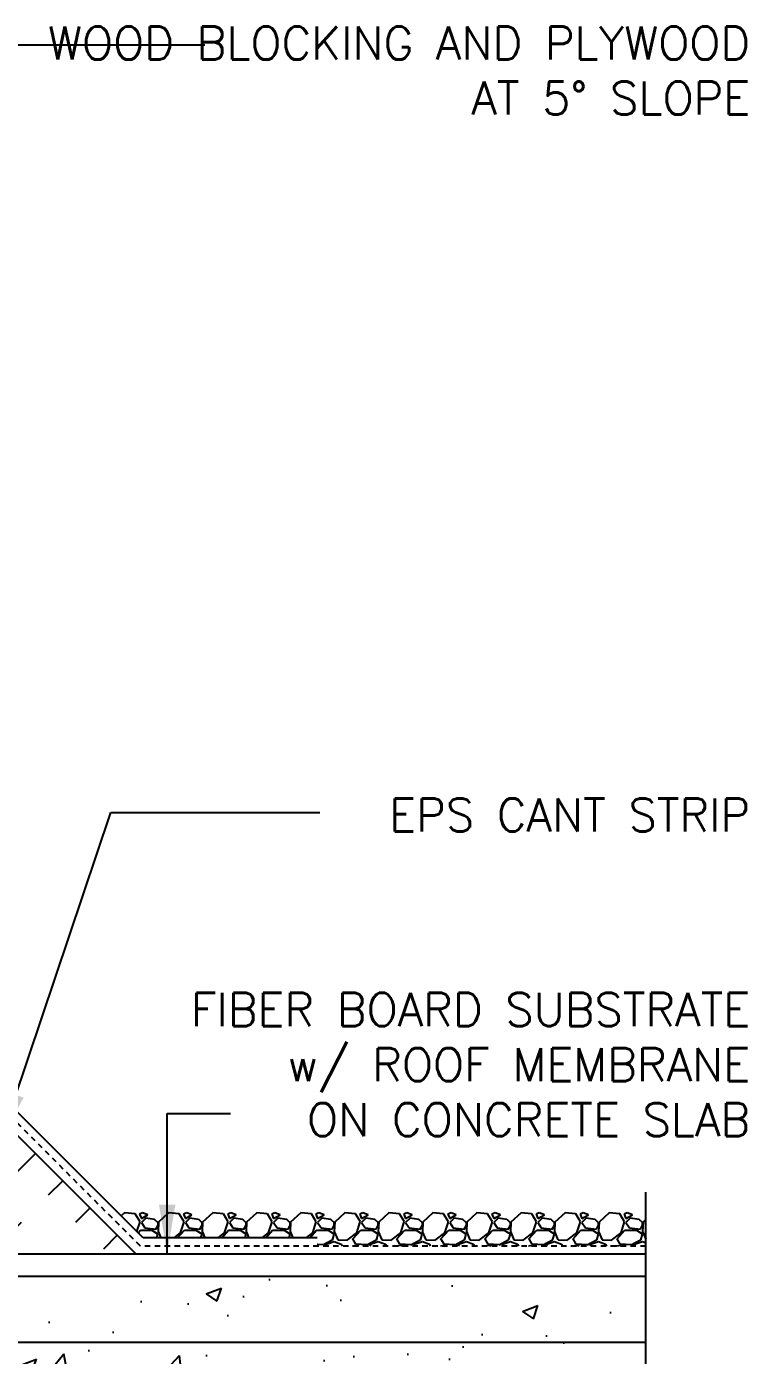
# Model space of a CAD drawing. Header units: inches. Extents: x 231.4 to 287.5, y 32.1 to 107.4.
# Drawn here: x 271.16 to 287.52, y 76.38 to 106.57 of the extents above; entities that cross this region are included whole.
import ezdxf

# ---------------------------------------------------------------- set-up
doc = ezdxf.new("R2010")
doc.units = ezdxf.units.IN
doc.header["$LTSCALE"] = 0.5
doc.header["$MEASUREMENT"] = 0
doc.linetypes.add('DASHED2', pattern=[0.375, 0.25, -0.125])
for name, color, linetype in [('HATCH', 12, 'Continuous'), ('line25', 2, 'Continuous'), ('LINE3', 3, 'Continuous'), ('LINE50', 5, 'Continuous'), ('LINE9', 9, 'Continuous'), ('TEXT', 4, 'Continuous')]:
    doc.layers.add(name, color=color, linetype=linetype)
doc.styles.add('DIM', font='romans.shx', dxfattribs={"width": 0.7})
doc.styles.add('ROMANS', font='romans.shx', dxfattribs={"height": 0.75})
doc.styles.get("Standard").update_dxf_attribs({"font": 'romans.shx', "height": 0.75})
doc.linetypes.add('STEEL', pattern='A,0.5,-0.2,["X",Standard,S=0.1,R=0,X=-0.1,Y=-0.05],-0.1', length=0.8)
doc.dimstyles.new('ext_12', dxfattribs={"dimscale": 12, "dimtxt": 0.09375, "dimasz": 0.09375, "dimexe": 0.09375, "dimexo": 0.0625, "dimgap": 0.0625, "dimtad": 1, "dimdec": 1, "dimzin": 3, "dimdsep": 46, "dimlunit": 4, "dimtxsty": 'DIM', "dimcen": 0.09, "dimdle": 0.09375, "dimclrt": 4, "dimadec": 0, "dimazin": 0, "dimtfac": 1, "dimtdec": 1, "dimtmove": 2, "dimatfit": 3, "dimfxl": 1, "dimfrac": 2, "dimtolj": 1, "dimtzin": 0, "dimarcsym": 0})

msp = doc.modelspace()

# ---------------------------------------------------------------- hatches: boundary and pattern name
at = {"layer": 'HATCH'}
h = msp.add_hatch(dxfattribs=at)
h.set_pattern_fill('AR-CONC', color=256, scale=0.5)
h.set_pattern_definition([(50, (0, 0), (3.5863, -0.31376), [0.375, -4.125]), (355, (0, 0), (-0.693757, 3.76096), [0.3, -3.3]), (100.4514, (0.299, -0.026), (2.892544, 3.4472), [0.3187, -3.50571]), (46.1842, (0, 1), (5.336207, -0.827596), [0.5625, -6.1875]), (96.6356, (0.4447, 0.931), (4.67331, 4.87059), [0.47805, -5.25857]), (351.1842, (0, 1), (4.67331, 4.87059), [0.45, -4.95]), (21, (0.5, 0.75), (2.984535, -2.013094), [0.375, -4.125]), (326, (0.5, 0.75), (1.216577, 3.62575), [0.3, -3.3]), (71.4514, (0.7487, 0.5822), (4.20111, 1.612656), [0.3187, -3.50571]), (37.5, (0, 0), (0.0607993, 1.664469), [0, -3.26, 0, -3.35, 0, -3.3125]), (7.5, (0, 0), (1.315348, 1.972059), [0, -1.91, 0, -3.185, 0, -1.2625]), (327.5, (-1.115, 0), (2.669112, -0.1127744), [0, -1.25, 0, -3.9, 0, -5.175]), (317.5, (-1.615, 0), (2.91593, 0.500525), [0, -1.625, 0, -2.59, 0, -3.675])])
h.paths.add_polyline_path([(264.882, 99.841, 2.155404), (265.421, 99.646), (265.409, 99.667, -0.834375), (265.621, 99.793, 0.23174), (265.978, 99.642), (266.083, 99.642), (266.083, 99.712), (266.036, 99.712, -0.414214), (265.973, 99.775), (265.973, 99.842, -0.249069), (266.083, 100.049), (266.083, 100.091), (266.173, 100.091, 0.08841), (266.319, 100.188), (266.319, 100.909, 0.336749), (265.657, 100.803, 0.520567), (265.27, 100.803, 0.520567), (264.771, 100.803, 0.259173), (264.319, 101.023, 0.259173), (263.868, 100.803, 0.520567), (263.368, 100.803, 0.520567), (262.981, 100.803, 0.336749), (262.319, 100.909, 0.336749), (261.657, 100.803, 0.520567), (261.27, 100.803, 0.520567), (260.771, 100.803, 0.520567), (259.924, 100.803, 0.520567), (259.642, 100.803, 0.520567), (258.747, 100.803, 0.520567), (258.008, 100.803, 0.520567), (257.315, 100.803, 0.520567), (257.094, 100.803, 0.321585), (256.319, 100.829), (256.319, 100.188, 0.088416), (256.465, 100.091), (256.555, 100.091), (256.555, 100.049, -0.249069), (256.665, 99.842), (256.665, 99.775, -0.414214), (256.603, 99.712), (256.555, 99.712), (256.555, 99.642), (256.66, 99.642, 0.231736), (257.018, 99.793, -0.8344), (257.23, 99.667), (257.218, 99.646, 2.155404), (257.756, 99.841, -1), (257.97, 100.352, -0.311223), (258.679, 99.336), (258.679, 99.171, 1.661382), (259.24, 99.523, -1), (259.453, 100.035, -0.30095), (260.189, 99.162, 1.661382), (260.751, 99.515, 0.055617), (260.571, 99.561, -0.843243), (260.606, 99.993, -0.047544), (261.319, 100.058, -0.047544), (262.033, 99.993, -0.843243), (262.068, 99.561, 0.055617), (261.888, 99.515, 1.661382), (262.449, 99.162, -0.30095), (263.186, 100.035, -1), (263.399, 99.523, 1.661382), (263.96, 99.171), (263.96, 99.336, -0.311223), (264.669, 100.352, -1)])
h.paths.add_polyline_path([(266.319, 95.996, 0.08841), (266.173, 96.093), (266.083, 96.093), (266.083, 96.135, -0.249069), (265.973, 96.342), (265.973, 96.41, -0.414214), (266.036, 96.472), (266.083, 96.472), (266.083, 96.542), (265.978, 96.542, -0.155529), (265.803, 96.676, 0.180914), (265.385, 96.987), (263.804, 97.34, 0.054974), (263.477, 97.376), (261.319, 97.376), (259.161, 97.376, 0.054974), (258.835, 97.34), (257.254, 96.987, 0.180914), (256.836, 96.676, -0.155529), (256.66, 96.542), (256.555, 96.542), (256.555, 96.472), (256.603, 96.472, -0.414214), (256.665, 96.41), (256.665, 96.342, -0.249069), (256.555, 96.135), (256.555, 96.093), (256.465, 96.093, 0.088416), (256.319, 95.996), (256.319, 92.932), (258.458, 92.932), (259.458, 91.932), (259.458, 93.932), (260.458, 92.932), (266.319, 92.932)])
h.paths.add_polyline_path([(266.319, 90.432), (260.458, 90.432), (259.458, 91.432), (259.458, 89.432), (258.458, 90.432), (256.319, 90.432), (256.319, 87.625, 0.088416), (256.465, 87.527), (256.555, 87.527), (256.555, 87.486, -0.249069), (256.665, 87.278), (256.665, 87.211, -0.414214), (256.603, 87.148), (256.555, 87.148), (256.555, 87.078), (256.66, 87.078, -0.155529), (256.836, 86.944, 0.180914), (257.254, 86.633), (258.835, 86.28, 0.054974), (259.161, 86.244), (261.319, 86.244), (263.477, 86.244, 0.054974), (263.804, 86.28), (265.385, 86.633, 0.180914), (265.803, 86.944, -0.155529), (265.978, 87.078), (266.083, 87.078), (266.083, 87.148), (266.036, 87.148, -0.414214), (265.973, 87.211), (265.973, 87.278, -0.249069), (266.083, 87.486), (266.083, 87.527), (266.173, 87.527, 0.08841), (266.319, 87.625)])
h.paths.add_polyline_path([(265.819, 79.149, 0.390098), (265.544, 79.448), (261.336, 79.632, 0.020761), (261.319, 79.632, 0.020761), (261.303, 79.632), (257.094, 79.448, 0.390098), (256.819, 79.149), (256.819, 78.588), (256.719, 78.588, -0.327813), (256.684, 78.54), (256.684, 78.537), (256.519, 78.537), (256.489, 78.508), (256.399, 78.508), (256.37, 78.537), (256.319, 78.537), (256.319, 78.403, -0.357642), (257.341, 78.087, -0.520567), (257.892, 78.204, -0.520567), (258.942, 78.204, -0.520567), (259.162, 78.204, -0.520567), (259.559, 78.204, -0.520567), (260.213, 78.204, -0.520567), (260.595, 78.204, -0.520567), (261.117, 78.204, -0.520567), (261.618, 78.204, -0.202806), (261.819, 78.33, -0.202806), (262.021, 78.204, -0.520567), (262.522, 78.204, -0.520567), (263.044, 78.204, -0.520567), (263.426, 78.204, -0.520567), (264.08, 78.204, -0.290815), (264.319, 78.304, -0.290815), (264.559, 78.204, -0.520567), (265.213, 78.204, -0.520567), (265.595, 78.204, -0.520567), (266.117, 78.204, -0.203361), (266.319, 78.331), (266.319, 78.537), (266.269, 78.537), (266.239, 78.508), (266.149, 78.508), (266.12, 78.537), (265.954, 78.537), (265.954, 78.54, -0.327813), (265.919, 78.588), (265.819, 78.588)])
h.paths.add_polyline_path([(266.319, 83.432, 0.08841), (266.173, 83.53), (266.083, 83.53), (266.083, 83.571, -0.249069), (265.973, 83.778), (265.973, 83.846, -0.414214), (266.036, 83.908), (266.083, 83.908), (266.083, 83.978), (265.978, 83.978, 0.231736), (265.621, 83.827, -0.8344), (265.409, 83.953), (265.421, 83.974, 2.155404), (264.882, 83.78, -1), (264.669, 83.269, -0.311223), (263.96, 84.285), (263.96, 84.45, 1.661382), (263.399, 84.097, -1), (263.186, 83.586, -0.30095), (262.449, 84.458, 1.661382), (261.888, 84.105, 0.055617), (262.068, 84.06, -0.843243), (262.033, 83.628, -0.047544), (261.319, 83.563, -0.047544), (260.606, 83.628, -0.843243), (260.571, 84.06, 0.055617), (260.751, 84.105, 1.661382), (260.189, 84.458, -0.30095), (259.453, 83.586, -1), (259.24, 84.097, 1.661382), (258.679, 84.45), (258.679, 84.285, -0.311223), (257.97, 83.269, -1), (257.756, 83.78, 2.155404), (257.218, 83.974), (257.23, 83.953, -0.834375), (257.018, 83.827, 0.23174), (256.66, 83.978), (256.555, 83.978), (256.555, 83.908), (256.603, 83.908, -0.414214), (256.665, 83.846), (256.665, 83.778, -0.249069), (256.555, 83.571), (256.555, 83.53), (256.465, 83.53, 0.088416), (256.319, 83.432), (256.319, 81.428), (256.399, 81.508), (256.489, 81.508), (256.519, 81.478), (256.669, 81.478, -0.414214), (256.719, 81.428), (256.819, 81.428), (256.819, 80.867, 0.390098), (257.094, 80.568), (261.303, 80.384, 0.020761), (261.319, 80.384, 0.020761), (261.336, 80.384), (265.544, 80.568, 0.390098), (265.819, 80.867), (265.819, 81.428), (265.919, 81.428, -0.414214), (265.969, 81.478), (266.069, 81.478), (266.119, 81.478), (266.149, 81.508), (266.239, 81.508), (266.319, 81.428), (266.319, 81.432)])
h.paths.add_polyline_path([(266.319, 74.182), (268.319, 76.182), (280.629, 76.182), (282.033, 75.192), (282.033, 72.432), (281.673, 72.432), (281.673, 70.932), (283.923, 70.932), (285.215, 70.932), (285.215, 72.432), (284.215, 73.432), (285.813, 73.432), (285.813, 73.835), (285.215, 74.432), (285.215, 78.182), (266.319, 78.182), (266.319, 78.331, 0.203361), (266.117, 78.204, 0.520567), (265.595, 78.204, 0.520567), (265.213, 78.204, 0.520567), (264.559, 78.204, 0.290815), (264.319, 78.304, 0.290815), (264.08, 78.204, 0.520567), (263.426, 78.204, 0.520567), (263.044, 78.204, 0.520567), (262.522, 78.204, 0.520567), (262.021, 78.204, 0.202806), (261.819, 78.33, 0.202806), (261.618, 78.204, 0.520567), (261.117, 78.204, 0.520567), (260.595, 78.204, 0.520567), (260.213, 78.204, 0.520567), (259.559, 78.204, 0.520567), (259.162, 78.204, 0.520567), (258.942, 78.204, 0.520567), (257.892, 78.204, 0.520567), (257.341, 78.087, 0.357642), (256.319, 78.403), (256.319, 77.787), (256.684, 77.787), (256.684, 76.587), (256.319, 76.587), (256.319, 75.837), (256.684, 75.837), (256.684, 74.637), (256.319, 74.637), (256.319, 73.887), (256.684, 73.887), (256.684, 72.807), (256.319, 72.807), (256.319, 72.057), (256.684, 72.057), (256.684, 70.977), (256.319, 70.977), (256.319, 70.227), (256.684, 70.227), (256.684, 69.027), (256.319, 69.027), (256.319, 68.277), (256.684, 68.277), (256.684, 67.807, -0.305478), (257.027, 67.681, -0.520567), (257.528, 67.681, -0.520567), (258.05, 67.681, -0.520567), (258.432, 67.681, -0.520567), (259.086, 67.681, -0.520567), (259.483, 67.681, -0.520567), (259.703, 67.681, -0.520567), (260.754, 67.681, -0.520567), (261.305, 67.563, -0.257048), (261.819, 67.879, -0.257048), (262.334, 67.563, -0.520567), (262.885, 67.681, -0.520567), (263.936, 67.681, -0.520567), (264.156, 67.681, -0.206539), (264.319, 67.781, -0.206539), (264.483, 67.681, -0.520567), (264.703, 67.681, -0.520567), (265.754, 67.681, -0.164458), (265.954, 67.771), (265.954, 68.277), (266.319, 68.277), (266.319, 68.682)])
h.paths.add_polyline_path([(265.819, 67.216), (265.919, 67.216, -0.327813), (265.954, 67.263), (265.954, 67.771, 0.164458), (265.754, 67.681, 0.520567), (264.703, 67.681, 0.520567), (264.483, 67.681, 0.206539), (264.319, 67.781, 0.206539), (264.156, 67.681, 0.520567), (263.936, 67.681, 0.520567), (262.885, 67.681, 0.520567), (262.334, 67.563, 0.257048), (261.819, 67.879, 0.257048), (261.305, 67.563, 0.520567), (260.754, 67.681, 0.520567), (259.703, 67.681, 0.520567), (259.483, 67.681, 0.520567), (259.086, 67.681, 0.520567), (258.432, 67.681, 0.520567), (258.05, 67.681, 0.520567), (257.528, 67.681, 0.520567), (257.027, 67.681, 0.305478), (256.684, 67.807), (256.684, 67.263, -0.327813), (256.719, 67.216), (256.819, 67.216), (256.819, 66.655, 0.390098), (257.094, 66.356), (261.303, 66.172, 0.020761), (261.319, 66.171, 0.020761), (261.336, 66.172), (265.544, 66.356, 0.390098), (265.819, 66.655)])
h.paths.add_polyline_path([(266.319, 64.376), (266.239, 64.296), (266.149, 64.296), (266.119, 64.326), (265.969, 64.326, -0.414214), (265.919, 64.376), (265.819, 64.376), (265.819, 64.937, 0.390098), (265.544, 65.236), (261.336, 65.419, 0.020761), (261.319, 65.42, 0.020761), (261.303, 65.419), (257.094, 65.236, 0.390098), (256.819, 64.937), (256.819, 64.376), (256.719, 64.376, -0.414214), (256.669, 64.326), (256.569, 64.326), (256.519, 64.326), (256.489, 64.296), (256.399, 64.296), (256.319, 64.376), (256.319, 63.432), (256.319, 61.432, 0.088416), (256.465, 61.335), (256.555, 61.335), (256.555, 61.293, -0.249069), (256.665, 61.086), (256.665, 61.019, -0.414214), (256.603, 60.956), (256.555, 60.956), (256.555, 60.886), (256.66, 60.886, 0.231736), (257.018, 61.037, -0.8344), (257.23, 60.912), (257.218, 60.89, 2.155404), (257.756, 61.085, -1), (257.97, 61.596, -0.311223), (258.679, 60.58), (258.679, 60.415, 1.661382), (259.24, 60.768, -1), (259.453, 61.279, -0.30095), (260.189, 60.406, 1.661382), (260.751, 60.759, 0.055617), (260.571, 60.805, -0.843243), (260.606, 61.237, -0.047544), (261.319, 61.302, -0.047544), (262.033, 61.237, -0.843243), (262.068, 60.805, 0.055617), (261.888, 60.759, 1.661382), (262.449, 60.406, -0.30095), (263.186, 61.279, -1), (263.399, 60.768, 1.661382), (263.96, 60.415), (263.96, 60.58, -0.311223), (264.669, 61.596, -1), (264.882, 61.085, 2.155404), (265.421, 60.89), (265.409, 60.912, -0.834375), (265.621, 61.037, 0.23174), (265.978, 60.886), (266.083, 60.886), (266.083, 60.956), (266.036, 60.956, -0.414214), (265.973, 61.019), (265.973, 61.086, -0.249069), (266.083, 61.293), (266.083, 61.335), (266.173, 61.335, 0.08841), (266.319, 61.432)])
h.paths.add_polyline_path([(265.819, 65.914, 0.425773), (265.56, 66.164), (261.703, 66.013, 0.390098), (261.519, 65.813), (261.519, 65.778, 0.390098), (261.703, 65.579), (265.56, 65.427, 0.425773), (265.819, 65.677)])
h.paths.add_polyline_path([(261.119, 65.778), (261.119, 65.813, 0.390098), (260.936, 66.013), (257.079, 66.164, 0.425773), (256.819, 65.914), (256.819, 65.677, 0.425773), (257.079, 65.427), (260.936, 65.579, 0.390098)])
h.paths.add_polyline_path([(260.936, 80.225), (257.079, 80.377, 0.425773), (256.819, 80.127), (256.819, 79.889, 0.425773), (257.079, 79.639), (260.936, 79.791, 0.390098), (261.119, 79.99), (261.119, 80.026, 0.390098)])
h.paths.add_polyline_path([(265.819, 80.127, 0.425773), (265.56, 80.377), (261.703, 80.225, 0.390098), (261.519, 80.026), (261.519, 79.99, 0.390098), (261.703, 79.791), (265.56, 79.639, 0.425773), (265.819, 79.889)])
h.paths.add_polyline_path([(266.319, 57.24, 0.08841), (266.173, 57.337), (266.083, 57.337), (266.083, 57.379, -0.249069), (265.973, 57.586), (265.973, 57.654, -0.414214), (266.036, 57.716), (266.083, 57.716), (266.083, 57.786), (265.978, 57.786, -0.155529), (265.803, 57.92, 0.180914), (265.385, 58.232), (263.804, 58.584, 0.054974), (263.477, 58.621), (261.319, 58.621), (259.161, 58.621, 0.054974), (258.835, 58.584), (257.254, 58.232, 0.180914), (256.836, 57.92, -0.155529), (256.66, 57.786), (256.555, 57.786), (256.555, 57.716), (256.603, 57.716, -0.414214), (256.665, 57.654), (256.665, 57.586, -0.249069), (256.555, 57.379), (256.555, 57.337), (256.465, 57.337, 0.088416), (256.319, 57.24), (256.319, 54.432), (259.114, 54.432), (260.114, 53.432), (260.114, 55.432), (261.114, 54.432), (266.319, 54.432)])
h = msp.add_hatch(dxfattribs=at)
h.set_pattern_fill('INSUL', color=256, scale=7, angle=45, style=0)
h.set_pattern_definition([(45, (162.1412, -80.2188), (-1.856155, 1.856155), []), (45, (161.5225, -79.6), (-1.856155, 1.856155), [0.875, -0.875]), (45, (160.9038, -78.9814), (-1.856155, 1.856155), [0.875, -0.875])])
h.paths.add_polyline_path([(270.693, 78.807), (273.521, 78.807), (269.444, 82.884), (269.444, 80.056)])

# ---------------------------------------------------------------- linework, layer by layer
for p, q in [((273.801, 79.057), (269.694, 83.164)), ((273.381, 79.621), (273.306, 79.552)), ((273.621, 79.6), (273.381, 79.62)), ((273.733, 79.422), (273.623, 79.602)), ((273.66, 79.199), (273.731, 79.421)), ((273.791, 79.621), (273.721, 79.591)), ((273.721, 79.591), (273.761, 79.491)), ((273.761, 79.491), (273.911, 79.581)), ((273.861, 79.501), (273.761, 79.401)), ((273.761, 79.401), (273.841, 79.281)), ((273.911, 79.581), (273.791, 79.621)), ((274.062, 79.472), (273.862, 79.502)), ((274.143, 79.399), (274.063, 79.469)), ((274.151, 79.411), (274.141, 79.201)), ((274.141, 79.341), (274.141, 79.401)), ((274.381, 79.621), (274.151, 79.411)), ((274.621, 79.6), (274.381, 79.62)), ((274.733, 79.422), (274.623, 79.602)), ((274.651, 79.171), (274.731, 79.421)), ((274.791, 79.621), (274.721, 79.591)), ((274.721, 79.591), (274.761, 79.491)), ((274.761, 79.491), (274.911, 79.581)), ((274.861, 79.501), (274.761, 79.401)), ((274.761, 79.401), (274.841, 79.281)), ((274.911, 79.581), (274.791, 79.621)), ((275.062, 79.472), (274.862, 79.502)), ((275.143, 79.399), (275.063, 79.469)), ((275.151, 79.411), (275.141, 79.201)), ((275.141, 79.341), (275.141, 79.401)), ((275.381, 79.621), (275.151, 79.411)), ((275.621, 79.6), (275.381, 79.62)), ((275.733, 79.422), (275.623, 79.602)), ((275.651, 79.171), (275.731, 79.421)), ((275.791, 79.621), (275.721, 79.591)), ((275.721, 79.591), (275.761, 79.491)), ((275.761, 79.491), (275.911, 79.581)), ((275.861, 79.501), (275.761, 79.401)), ((275.761, 79.401), (275.841, 79.281)), ((275.911, 79.581), (275.791, 79.621)), ((276.062, 79.472), (275.862, 79.502)), ((276.143, 79.399), (276.063, 79.469)), ((276.151, 79.411), (276.141, 79.201)), ((276.141, 79.341), (276.141, 79.401)), ((276.381, 79.621), (276.151, 79.411)), ((276.621, 79.6), (276.381, 79.62)), ((276.733, 79.422), (276.623, 79.602)), ((276.651, 79.171), (276.731, 79.421)), ((276.791, 79.621), (276.721, 79.591)), ((276.721, 79.591), (276.761, 79.491)), ((276.761, 79.491), (276.911, 79.581)), ((276.861, 79.501), (276.761, 79.401)), ((276.761, 79.401), (276.841, 79.281)), ((276.911, 79.581), (276.791, 79.621)), ((277.062, 79.472), (276.862, 79.502)), ((277.143, 79.399), (277.063, 79.469)), ((277.151, 79.411), (277.141, 79.201)), ((277.141, 79.341), (277.141, 79.401)), ((277.381, 79.621), (277.151, 79.411)), ((277.621, 79.6), (277.381, 79.62)), ((277.733, 79.422), (277.623, 79.602)), ((277.651, 79.171), (277.731, 79.421)), ((277.791, 79.621), (277.721, 79.591)), ((277.721, 79.591), (277.761, 79.491)), ((277.761, 79.491), (277.911, 79.581)), ((277.861, 79.501), (277.761, 79.401)), ((277.761, 79.401), (277.841, 79.281)), ((277.911, 79.581), (277.791, 79.621)), ((278.062, 79.472), (277.862, 79.502)), ((278.143, 79.399), (278.063, 79.469)), ((278.151, 79.411), (278.141, 79.201)), ((278.141, 79.341), (278.141, 79.401)), ((278.381, 79.621), (278.151, 79.411)), ((278.621, 79.6), (278.381, 79.62)), ((278.733, 79.422), (278.623, 79.602)), ((278.651, 79.171), (278.731, 79.421)), ((278.791, 79.621), (278.721, 79.591)), ((278.721, 79.591), (278.761, 79.491)), ((278.761, 79.491), (278.911, 79.581)), ((278.861, 79.501), (278.761, 79.401)), ((278.761, 79.401), (278.841, 79.281)), ((278.911, 79.581), (278.791, 79.621)), ((279.062, 79.472), (278.862, 79.502)), ((279.143, 79.399), (279.063, 79.469)), ((279.151, 79.411), (279.141, 79.201)), ((279.141, 79.341), (279.141, 79.401)), ((279.381, 79.621), (279.151, 79.411)), ((279.621, 79.6), (279.381, 79.62)), ((279.733, 79.422), (279.623, 79.602)), ((279.651, 79.171), (279.731, 79.421)), ((279.791, 79.621), (279.721, 79.591)), ((279.721, 79.591), (279.761, 79.491)), ((279.761, 79.491), (279.911, 79.581)), ((279.861, 79.501), (279.761, 79.401)), ((279.761, 79.401), (279.841, 79.281)), ((279.911, 79.581), (279.791, 79.621)), ((280.062, 79.472), (279.862, 79.502)), ((280.143, 79.399), (280.063, 79.469)), ((280.151, 79.411), (280.141, 79.201)), ((280.141, 79.341), (280.141, 79.401)), ((280.381, 79.621), (280.151, 79.411)), ((280.621, 79.6), (280.381, 79.62)), ((280.733, 79.422), (280.623, 79.602)), ((280.651, 79.171), (280.731, 79.421)), ((280.791, 79.621), (280.721, 79.591)), ((280.721, 79.591), (280.761, 79.491)), ((280.761, 79.491), (280.911, 79.581)), ((280.861, 79.501), (280.761, 79.401)), ((280.761, 79.401), (280.841, 79.281)), ((280.911, 79.581), (280.791, 79.621)), ((281.062, 79.472), (280.862, 79.502)), ((281.143, 79.399), (281.063, 79.469)), ((281.151, 79.411), (281.141, 79.201)), ((281.141, 79.341), (281.141, 79.401)), ((281.381, 79.621), (281.151, 79.411)), ((281.621, 79.6), (281.381, 79.62)), ((281.733, 79.422), (281.623, 79.602)), ((281.651, 79.171), (281.731, 79.421)), ((281.791, 79.621), (281.721, 79.591)), ((281.721, 79.591), (281.761, 79.491)), ((281.761, 79.491), (281.911, 79.581)), ((281.861, 79.501), (281.761, 79.401)), ((281.761, 79.401), (281.841, 79.281)), ((281.911, 79.581), (281.791, 79.621)), ((282.062, 79.472), (281.862, 79.502)), ((282.143, 79.399), (282.063, 79.469)), ((282.151, 79.411), (282.141, 79.201)), ((282.141, 79.341), (282.141, 79.401)), ((282.381, 79.621), (282.151, 79.411)), ((282.621, 79.6), (282.381, 79.62)), ((282.733, 79.422), (282.623, 79.602)), ((282.651, 79.171), (282.731, 79.421)), ((282.791, 79.621), (282.721, 79.591)), ((282.721, 79.591), (282.761, 79.491)), ((282.761, 79.491), (282.911, 79.581)), ((282.861, 79.501), (282.761, 79.401)), ((282.761, 79.401), (282.841, 79.281)), ((282.911, 79.581), (282.791, 79.621)), ((283.062, 79.472), (282.862, 79.502)), ((283.143, 79.399), (283.063, 79.469)), ((283.151, 79.411), (283.141, 79.201)), ((283.141, 79.341), (283.141, 79.401)), ((283.381, 79.621), (283.151, 79.411)), ((283.621, 79.6), (283.381, 79.62)), ((283.733, 79.422), (283.623, 79.602)), ((283.651, 79.171), (283.731, 79.421)), ((283.791, 79.621), (283.721, 79.591)), ((283.721, 79.591), (283.761, 79.491)), ((283.761, 79.491), (283.911, 79.581)), ((283.861, 79.501), (283.761, 79.401)), ((283.761, 79.401), (283.841, 79.281)), ((283.911, 79.581), (283.791, 79.621)), ((284.062, 79.472), (283.862, 79.502)), ((284.143, 79.399), (284.063, 79.469)), ((284.151, 79.411), (284.141, 79.201)), ((284.141, 79.341), (284.141, 79.401)), ((284.381, 79.621), (284.151, 79.411)), ((284.621, 79.6), (284.381, 79.62)), ((284.733, 79.422), (284.623, 79.602)), ((284.651, 79.171), (284.731, 79.421)), ((284.791, 79.621), (284.721, 79.591)), ((284.721, 79.591), (284.761, 79.491)), ((284.761, 79.491), (284.911, 79.581)), ((284.861, 79.501), (284.761, 79.401)), ((284.761, 79.401), (284.841, 79.281)), ((284.911, 79.581), (284.791, 79.621)), ((285.062, 79.472), (284.862, 79.502)), ((285.143, 79.399), (285.063, 79.469)), ((285.151, 79.411), (285.141, 79.201)), ((285.141, 79.341), (285.141, 79.401)), ((285.215, 79.469), (285.151, 79.411)), ((273.687, 79.171), (273.741, 79.231)), ((273.741, 79.231), (274.001, 79.231)), ((273.841, 79.281), (274.091, 79.251)), ((274.001, 79.233), (274.131, 79.143)), ((274.091, 79.251), (274.141, 79.341)), ((274.131, 79.141), (274.107, 79.057)), ((274.14, 79.203), (274.201, 79.057)), ((274.503, 79.057), (274.651, 79.172)), ((274.585, 79.057), (274.741, 79.231)), ((274.741, 79.231), (275.001, 79.231)), ((274.841, 79.281), (275.091, 79.251)), ((275.001, 79.233), (275.131, 79.143)), ((275.091, 79.251), (275.141, 79.341)), ((275.131, 79.141), (275.107, 79.057)), ((275.14, 79.203), (275.201, 79.057)), ((275.503, 79.057), (275.651, 79.172)), ((275.585, 79.057), (275.741, 79.231)), ((275.741, 79.231), (276.001, 79.231)), ((275.841, 79.281), (276.091, 79.251)), ((276.001, 79.233), (276.131, 79.143)), ((276.091, 79.251), (276.141, 79.341)), ((276.131, 79.141), (276.107, 79.057)), ((276.14, 79.203), (276.201, 79.057)), ((276.503, 79.057), (276.651, 79.172)), ((276.585, 79.057), (276.741, 79.231)), ((276.741, 79.231), (277.001, 79.231)), ((276.841, 79.281), (277.091, 79.251)), ((277.001, 79.233), (277.131, 79.143)), ((277.091, 79.251), (277.141, 79.341)), ((277.131, 79.141), (277.107, 79.057)), ((277.14, 79.203), (277.201, 79.057)), ((277.503, 79.057), (277.651, 79.172)), ((277.585, 79.057), (277.741, 79.231)), ((277.741, 79.231), (278.001, 79.231)), ((277.841, 79.281), (278.091, 79.251)), ((278.001, 79.233), (278.131, 79.143)), ((278.091, 79.251), (278.141, 79.341)), ((278.131, 79.141), (278.091, 79.001)), ((278.14, 79.203), (278.22, 79.013)), ((278.431, 79.002), (278.651, 79.172)), ((278.561, 79.031), (278.741, 79.231)), ((278.741, 79.231), (279.001, 79.231)), ((278.841, 79.281), (279.091, 79.251)), ((279.001, 79.233), (279.131, 79.143)), ((279.091, 79.251), (279.141, 79.341)), ((279.131, 79.141), (279.091, 79.001)), ((279.14, 79.203), (279.22, 79.013)), ((279.431, 79.002), (279.651, 79.172)), ((279.561, 79.031), (279.741, 79.231)), ((279.741, 79.231), (280.001, 79.231)), ((279.841, 79.281), (280.091, 79.251)), ((280.001, 79.233), (280.131, 79.143)), ((280.091, 79.251), (280.141, 79.341)), ((280.131, 79.141), (280.091, 79.001)), ((280.14, 79.203), (280.22, 79.013)), ((280.431, 79.002), (280.651, 79.172)), ((280.561, 79.031), (280.741, 79.231)), ((280.741, 79.231), (281.001, 79.231)), ((280.841, 79.281), (281.091, 79.251)), ((281.001, 79.233), (281.131, 79.143)), ((281.091, 79.251), (281.141, 79.341)), ((281.131, 79.141), (281.091, 79.001)), ((281.14, 79.203), (281.22, 79.013)), ((281.431, 79.002), (281.651, 79.172)), ((281.561, 79.031), (281.741, 79.231)), ((281.741, 79.231), (282.001, 79.231)), ((281.841, 79.281), (282.091, 79.251)), ((282.001, 79.233), (282.131, 79.143)), ((282.091, 79.251), (282.141, 79.341)), ((282.131, 79.141), (282.091, 79.001)), ((282.14, 79.203), (282.22, 79.013)), ((282.431, 79.002), (282.651, 79.172)), ((282.561, 79.031), (282.741, 79.231)), ((282.741, 79.231), (283.001, 79.231)), ((282.841, 79.281), (283.091, 79.251)), ((283.001, 79.233), (283.131, 79.143)), ((283.091, 79.251), (283.141, 79.341)), ((283.131, 79.141), (283.091, 79.001)), ((283.14, 79.203), (283.22, 79.013)), ((283.431, 79.002), (283.651, 79.172)), ((283.561, 79.031), (283.741, 79.231)), ((283.741, 79.231), (284.001, 79.231)), ((283.841, 79.281), (284.091, 79.251)), ((284.001, 79.233), (284.131, 79.143)), ((284.091, 79.251), (284.141, 79.341)), ((284.131, 79.141), (284.091, 79.001)), ((284.14, 79.203), (284.22, 79.013)), ((284.431, 79.002), (284.651, 79.172)), ((284.561, 79.031), (284.741, 79.231)), ((284.741, 79.231), (285.001, 79.231)), ((284.841, 79.281), (285.091, 79.251)), ((285.001, 79.233), (285.131, 79.143)), ((285.091, 79.251), (285.141, 79.341)), ((285.131, 79.141), (285.091, 79.001)), ((285.14, 79.203), (285.215, 79.024)), ((277.75, 79.057), (273.801, 79.057)), ((277.75, 78.932), (277.75, 78.932)), ((277.881, 78.893), (277.75, 78.903)), ((278.092, 79), (277.882, 78.89)), ((277.959, 78.869), (277.981, 78.921)), ((277.981, 78.921), (278.141, 78.971)), ((278.141, 78.971), (278.301, 78.911)), ((278.221, 79.011), (278.431, 79.001)), ((278.301, 78.911), (278.32, 78.869)), ((278.652, 78.88), (278.551, 78.869)), ((278.633, 78.911), (278.563, 79.031)), ((278.881, 78.893), (278.631, 78.913)), ((278.699, 78.869), (278.651, 78.882)), ((279.092, 79), (278.882, 78.89)), ((278.959, 78.869), (278.981, 78.921)), ((278.981, 78.921), (279.141, 78.971)), ((279.141, 78.971), (279.301, 78.911)), ((279.221, 79.011), (279.431, 79.001)), ((279.301, 78.911), (279.32, 78.869)), ((279.652, 78.88), (279.551, 78.869)), ((279.633, 78.911), (279.563, 79.031)), ((279.881, 78.893), (279.631, 78.913)), ((279.699, 78.869), (279.651, 78.882)), ((280.092, 79), (279.882, 78.89)), ((279.959, 78.869), (279.981, 78.921)), ((279.981, 78.921), (280.141, 78.971)), ((280.141, 78.971), (280.301, 78.911)), ((280.221, 79.011), (280.431, 79.001)), ((280.301, 78.911), (280.32, 78.869)), ((280.652, 78.88), (280.551, 78.869)), ((280.633, 78.911), (280.563, 79.031)), ((280.881, 78.893), (280.631, 78.913)), ((280.699, 78.869), (280.651, 78.882)), ((281.092, 79), (280.882, 78.89)), ((280.959, 78.869), (280.981, 78.921)), ((280.981, 78.921), (281.141, 78.971)), ((281.141, 78.971), (281.301, 78.911)), ((281.221, 79.011), (281.431, 79.001)), ((281.301, 78.911), (281.32, 78.869)), ((281.652, 78.88), (281.551, 78.869)), ((281.633, 78.911), (281.563, 79.031)), ((281.881, 78.893), (281.631, 78.913)), ((281.699, 78.869), (281.651, 78.882)), ((282.092, 79), (281.882, 78.89)), ((281.959, 78.869), (281.981, 78.921)), ((281.981, 78.921), (282.141, 78.971)), ((282.141, 78.971), (282.301, 78.911)), ((282.221, 79.011), (282.431, 79.001)), ((282.301, 78.911), (282.32, 78.869)), ((282.652, 78.88), (282.551, 78.869)), ((282.633, 78.911), (282.563, 79.031)), ((282.881, 78.893), (282.631, 78.913)), ((282.699, 78.869), (282.651, 78.882)), ((283.092, 79), (282.882, 78.89)), ((282.959, 78.869), (282.981, 78.921)), ((282.981, 78.921), (283.141, 78.971)), ((283.141, 78.971), (283.301, 78.911)), ((283.221, 79.011), (283.431, 79.001)), ((283.301, 78.911), (283.32, 78.869)), ((283.652, 78.88), (283.551, 78.869)), ((283.633, 78.911), (283.563, 79.031)), ((283.881, 78.893), (283.631, 78.913)), ((283.699, 78.869), (283.651, 78.882)), ((284.092, 79), (283.882, 78.89)), ((283.959, 78.869), (283.981, 78.921)), ((283.981, 78.921), (284.141, 78.971)), ((284.141, 78.971), (284.301, 78.911)), ((284.221, 79.011), (284.431, 79.001)), ((284.301, 78.911), (284.32, 78.869)), ((284.652, 78.88), (284.551, 78.869)), ((284.633, 78.911), (284.563, 79.031)), ((284.881, 78.893), (284.631, 78.913)), ((284.699, 78.869), (284.651, 78.882)), ((285.092, 79), (284.882, 78.89)), ((284.959, 78.869), (284.981, 78.921)), ((284.981, 78.921), (285.141, 78.971)), ((285.141, 78.971), (285.215, 78.943)), ((277.838, 78.164), (277.838, 78.164))]:
    msp.add_line(p, q, dxfattribs=at)
at = {"layer": 'line25'}
for p, q in [((273.646, 78.682), (269.444, 82.884)), ((266.319, 78.182), (285.215, 78.182))]:
    msp.add_line(p, q, dxfattribs=at)
at = {"layer": 'LINE3', "linetype": 'STEEL'}
msp.add_line((285.215, 76.682), (268.319, 76.682), dxfattribs=at)
at = {"layer": 'LINE50', "color": 9, "linetype": 'DASHED2'}
for p, q in [((273.739, 78.869), (269.569, 83.039)), ((285.215, 78.869), (273.739, 78.869))]:
    msp.add_line(p, q, dxfattribs=at)
at = {"layer": 'LINE9'}
for points in [[(285.215, 67.682), (285.215, 72.432), (284.215, 73.432), (286.215, 73.432), (285.215, 74.432), (285.215, 80.093)], [(285.215, 78.682), (269.444, 78.682)]]:
    msp.add_lwpolyline(points, dxfattribs=at)

# ---------------------------------------------------------------- texts
at = {"layer": 'TEXT', "char_height": 0.75, "attachment_point": 3, "style": 'ROMANS'}
for s, insert, width in [('\\A1;WOOD BLOCKING AND PLYWOOD \\PAT 5%%D SLOPE', (287.584, 106.567), 17.3954), ('\\A1;EPS CANT STRIP', (287.584, 89.038), 9.59335), ('\\A1;FIBER BOARD SUBSTRATE\\Pw/ ROOF MEMBRANE \\PON CONCRETE SLAB', (287.584, 84.617), 26.1134)]:
    msp.add_mtext(s, dxfattribs=dict(at, insert=insert, width=width))

# ---------------------------------------------------------------- leaders
at = {"layer": 'TEXT'}
for points in [[(258.557, 104.72), (270.114, 106.156), (275.202, 106.156)], [(270.553, 81.235), (273.066, 88.714), (277.814, 88.714)], [(274.347, 78.682), (274.347, 81.88), (275.784, 81.88)]]:
    msp.add_leader(points, dimstyle='ext_12', override={"dimgap": 0.0625, "dimtad": 0}, dxfattribs=at)

doc.saveas('drawing.dxf')
